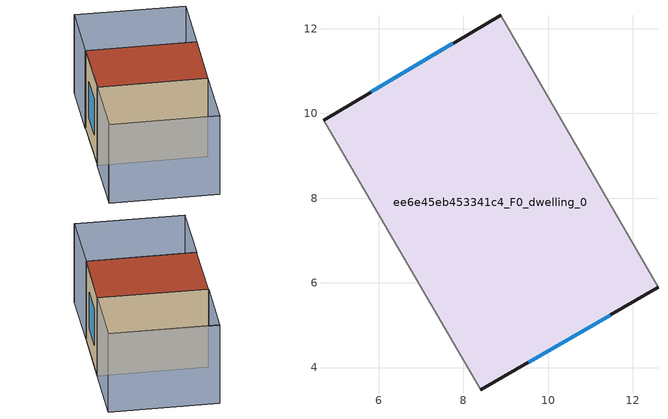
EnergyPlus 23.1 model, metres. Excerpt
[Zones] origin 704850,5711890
ee6e45eb453341c4_F0_dwelling_0
 floor ground (EU_floor_Construction): 8.88,12.32 12.6,5.89 8.42,3.47 4.7,9.84 z0
 wall outside (EU_wall_Construction): 8.88,12.32 4.7,9.84 / 8.42,3.47 12.6,5.89 z0:6
 wall adiabatic (EU_wall_Construction): 12.6,5.89 8.88,12.32 / 4.7,9.84 8.42,3.47 z0:6
 window (EU_Window_Construction): 7.76,11.65 5.83,10.51 / 9.54,4.13 11.47,5.24 z1.62:4.38
 roof outside (EU_roof_Construction): 12.6,5.89 8.88,12.32 4.7,9.84 8.42,3.47 z6
shading: 0.43,7.4 4.14,1 / 16.68,8.26 12.95,14.69 / 4.68,9.86 8.41,3.47 / 8.41,3.47 4.15,0.98 / 4.15,0.98 0.42,7.37 / 0.42,7.37 4.68,9.86 / 12.6,5.89 8.87,12.34 / 8.87,12.34 12.97,14.7 / 12.97,14.7 16.69,8.26 / 16.69,8.26 12.6,5.89 z0:6
[Building]
EU S2 Campaign: North Axis=0; Terrain=City; Solar Distribution=FullExterior
[Site:Location]
London: Latitude=51.5; Longitude=-0.5; Time Zone=0; Elevation=25
[SizingPeriod:WeatherFileDays]
AnnualSizingPeriod: Begin Month=1; Begin Day of Month=1; End Month=12; End Day of Month=31; Day of Week for Start Day=Monday; Use Weather File Daylight Saving Period=No; Use Weather File Rain and Snow Indicators=No
[MATERIAL]
EU_InternalMass_Material: Roughness=MediumRough; Thickness=0.1; Conductivity=1; Density=1800; Specific Heat=900; Thermal Absorptance=0.9; Solar Absorptance=0.7; Visible Absorptance=0.7
[MATERIAL:NOMASS] Roughness=MediumRough; Thermal Absorptance=0.9; Solar Absorptance=0.7; Visible Absorptance=0.7
Name | Thermal Resistance
EU_wall_NoMass | 0.555556
EU_roof_NoMass | 0.510204
EU_floor_NoMass | 1.68919
[WINDOWMATERIAL:SIMPLEGLAZINGSYSTEM]
EU_Window_SimpleGlazing: UFactor=3.96; Solar Heat Gain Coefficient=0.85; Visible Transmittance=0.85
[CONSTRUCTION]
EU_wall_Construction: EU_wall_NoMass
EU_roof_Construction: EU_roof_NoMass
EU_floor_Construction: EU_floor_NoMass
EU_InternalMass_Construction: EU_InternalMass_Material
EU_Window_Construction: EU_Window_SimpleGlazing
[ZONE]
ee6e45eb453341c4_F0_dwelling_0: Type=1; Multiplier=1; Ceiling Height=autocalculate; Volume=215.269; Floor Area=autocalculate; Part of Total Floor Area=Yes
[INTERNALMASS]
ee6e45eb453341c4_F0_dwelling_0_EU_InternalMass: Construction=EU_InternalMass_Construction; Zone or ZoneList=ee6e45eb453341c4_F0_dwelling_0; Surface Area=35.8784
[OTHEREQUIPMENT]
EU_Step8_InternalGain_ee6e45eb453341c4_F0_dwelling_0_f000: Fuel Type=Electricity; Zone or ZoneList or Space or SpaceList=ee6e45eb453341c4_F0_dwelling_0; Schedule=EU_Step8_GainSchedule_ee6e45eb453341c4_F0_dwelling_0_f000; Design Level Calculation Method=Watts/Area; Power per Zone Floor Area=1; Fraction Latent=0; Fraction Radiant=0; Fraction Lost=0; Carbon Dioxide Generation Rate=0; EndUse Subcategory=EU_Step8_InternalGains
[ZONEVENTILATION:DESIGNFLOWRATE]
EU_ConstantAir_ee6e45eb453341c4_F0_dwelling_0: Zone or ZoneList or Space or SpaceList=ee6e45eb453341c4_F0_dwelling_0; Schedule=EU_AlwaysOn; Design Flow Rate Calculation Method=AirChanges/Hour; Air Changes per Hour=0.48; Ventilation Type=Natural; Fan Pressure Rise=0; Fan Total Efficiency=1; Constant Term Coefficient=1; Temperature Term Coefficient=0; Velocity Term Coefficient=0; Velocity Squared Term Coefficient=0; Minimum Indoor Temperature=-100; Maximum Indoor Temperature=100; Delta Temperature=-100; Minimum Outdoor Temperature=-100; Maximum Outdoor Temperature=100; Maximum Wind Speed=40
[HVACTEMPLATE:THERMOSTAT]
EU_HeatOnly_ee6e45eb453341c4_F0_dwelling_0: Constant Heating Setpoint=20; Constant Cooling Setpoint=50
[HVACTEMPLATE:ZONE:IDEALLOADSAIRSYSTEM]
ee6e45eb453341c4_F0_dwelling_0: Template Thermostat=EU_HeatOnly_ee6e45eb453341c4_F0_dwelling_0; System Availability Schedule=EU_AlwaysOn; Maximum Heating Supply Air Temperature=50; Minimum Cooling Supply Air Temperature=13; Maximum Heating Supply Air Humidity Ratio=0.0156; Minimum Cooling Supply Air Humidity Ratio=0.0077; Heating Limit=NoLimit; Cooling Limit=NoLimit; Heating Availability Schedule=EU_AlwaysOn; Cooling Availability Schedule=EU_CoolingOff; Dehumidification Control Type=ConstantSensibleHeatRatio; Cooling Sensible Heat Ratio=0.7; Dehumidification Setpoint=60; Humidification Control Type=None; Humidification Setpoint=30; Outdoor Air Method=None; Outdoor Air Flow Rate per Person=0.00944; Outdoor Air Flow Rate per Zone Floor Area=0; Outdoor Air Flow Rate per Zone=0; Demand Controlled Ventilation Type=None; Outdoor Air Economizer Type=NoEconomizer; Heat Recovery Type=None; Sensible Heat Recovery Effectiveness=0.7; Latent Heat Recovery Effectiveness=0.65
[SIZING:ZONE]
ee6e45eb453341c4_F0_dwelling_0: Zone Cooling Design Supply Air Temperature Input Method=SupplyAirTemperature; Zone Cooling Design Supply Air Temperature=13; Zone Heating Design Supply Air Temperature Input Method=SupplyAirTemperature; Zone Heating Design Supply Air Temperature=50; Zone Cooling Design Supply Air Humidity Ratio=0.008; Zone Heating Design Supply Air Humidity Ratio=0.008; Cooling Design Air Flow Method=DesignDay; Cooling Design Air Flow Rate=0; Cooling Minimum Air Flow per Zone Floor Area=0.000762; Cooling Minimum Air Flow=0; Cooling Minimum Air Flow Fraction=0.2; Heating Design Air Flow Method=DesignDay; Heating Design Air Flow Rate=0; Heating Maximum Air Flow per Zone Floor Area=0.002032; Heating Maximum Air Flow=0.141576; Heating Maximum Air Flow Fraction=0.3; Account for Dedicated Outdoor Air System=No; Dedicated Outdoor Air System Control Strategy=NeutralSupplyAir; Dedicated Outdoor Air Low Setpoint Temperature for Design=autosize; Dedicated Outdoor Air High Setpoint Temperature for Design=autosize; Zone Load Sizing Method=Sensible Load Only No Latent Load; Zone Latent Cooling Design Supply Air Humidity Ratio Input Method=HumidityRatioDifference; Zone Cooling Design Supply Air Humidity Ratio Difference=0.005; Zone Latent Heating Design Supply Air Humidity Ratio Input Method=HumidityRatioDifference; Zone Humidification Design Supply Air Humidity Ratio Difference=0.005
[SCHEDULE:CONSTANT]
Name | Hourly Value
EU_AlwaysOn | 1
EU_CoolingOff | 0
[SCHEDULE:FILE]
EU_Step8_GainSchedule_ee6e45eb453341c4_F0_dwelling_0_f000: File=../../schedules/ee6e45eb453341c4/ee6e45eb453341c4_F0_dwelling_0_f000_gain.csv; Column Number=1; Rows to Skip at Top=0; Number of Hours of Data=8760; Column Separator=Comma; Interpolate to Timestep=No; Minutes per Item=60; Adjust Schedule for Daylight Savings=Yes
